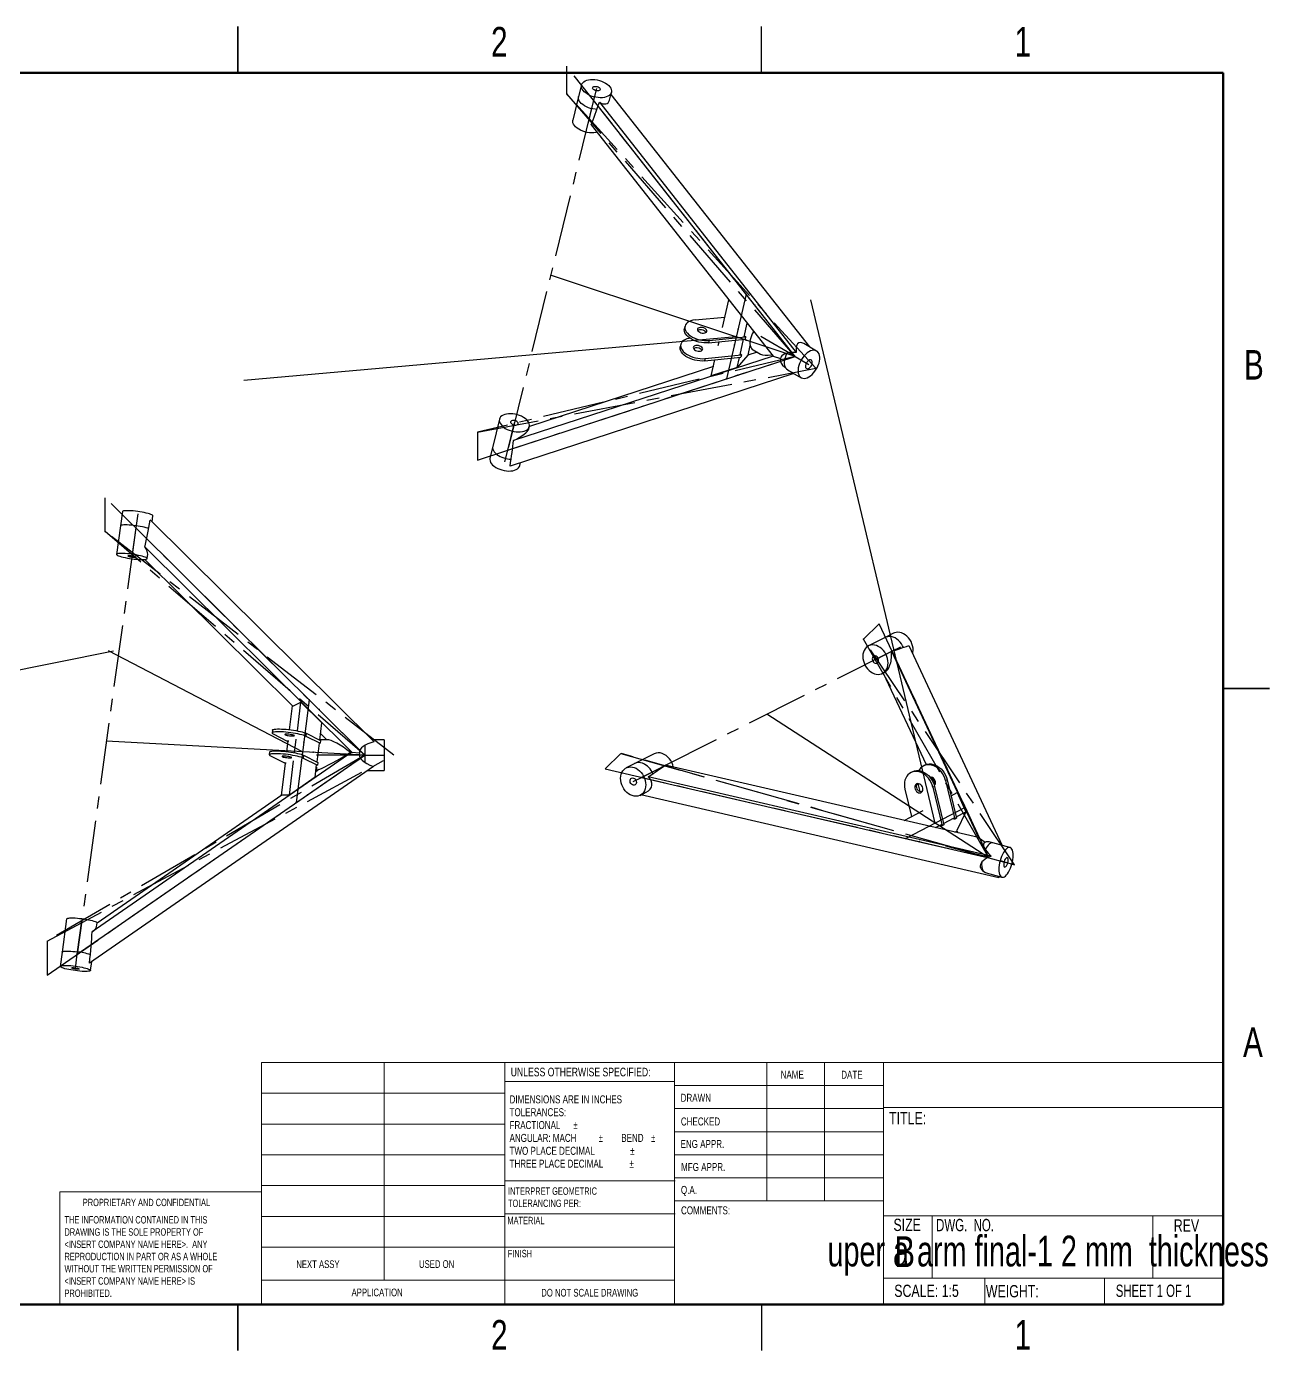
# Model space of a CAD drawing. Header units: millimetres. Extents: x 3 to 429, y 3 to 276.
# Drawn here: x 172.3 to 428.6, y 3.2 to 276.3 of the extents above; entities that cross this region are included whole.
import ezdxf

# ---------------------------------------------------------------- set-up
doc = ezdxf.new("R2010")
doc.units = ezdxf.units.MM
doc.header["$PDSIZE"] = -1
doc.linetypes.add('CENTERX2', pattern=[20.32, 12.7, -2.54, 2.54, -2.54])
doc.styles.add('SLDTEXTSTYLE0', font='TXT', dxfattribs={"width": 0.75})
doc.styles.add('SLDTEXTSTYLE1', font='TXT', dxfattribs={"width": 0.698529})
doc.styles.add('SLDTEXTSTYLE2', font='TXT', dxfattribs={"width": 0.6875})
doc.styles.add('SLDTEXTSTYLE3', font='TXT', dxfattribs={"width": 0.694444})

# ---------------------------------------------------------------- blocks, each defined once
blk = doc.blocks.new('SW_NOTE_0')
at = {"color": 0, "linetype": 'Continuous', "lineweight": 0, "char_height": 1.524, "attachment_point": 1, "style": 'SLDTEXTSTYLE0'}
for s, insert in [('INTERPRET GEOMETRIC', (0, 1.96)), ('TOLERANCING PER:', (0, -0.56))]:
    blk.add_mtext(s, dxfattribs=dict(at, insert=insert))
blk = doc.blocks.new('SW_NOTE_0_1')
at = {"color": 0, "linetype": 'Continuous', "lineweight": 0, "char_height": 1.651, "attachment_point": 1, "style": 'SLDTEXTSTYLE0'}
for s, insert in [('DIMENSIONS ARE IN INCHES', (0, 2.13)), ('TOLERANCES:', (0, -0.52)), ('FRACTIONAL', (0, -3.17)), ('%%p', (13.15, -3.17)), ('ANGULAR: MACH', (0, -5.82)), ('%%p', (18.37, -5.82)), ('BEND', (23.04, -5.82)), ('%%p', (29.16, -5.82)), ('TWO PLACE DECIMAL', (0, -8.48)), ('%%p', (24.88, -8.48)), ('THREE PLACE DECIMAL', (0, -11.13)), ('%%p', (24.73, -11.13))]:
    blk.add_mtext(s, dxfattribs=dict(at, insert=insert))
blk = doc.blocks.new('SW_NOTE_0_2')
at = {"color": 0, "linetype": 'Continuous', "lineweight": 0, "char_height": 1.524, "attachment_point": 1, "style": 'SLDTEXTSTYLE0'}
for s, insert in [('THE INFORMATION CONTAINED IN THIS', (0, 1.96)), ('DRAWING IS THE SOLE PROPERTY OF', (0, -0.56)), ('<INSERT COMPANY NAME HERE>.  ANY', (0, -3.08)), ('WITHOUT THE WRITTEN PERMISSION OF', (0, -8.13)), ('REPRODUCTION IN PART OR AS A WHOLE', (0, -5.61)), ('<INSERT COMPANY NAME HERE> IS', (0, -10.66)), ('PROHIBITED.', (0, -13.18))]:
    blk.add_mtext(s, dxfattribs=dict(at, insert=insert))

msp = doc.modelspace()

# ---------------------------------------------------------------- linework, layer by layer
at = {"color": 7, "linetype": 'Continuous', "lineweight": 25}
for p, q in [((215.9, 276.23), (215.9, 266.7)), ((215.9, 266.7), (215.9, 276.23)), ((323.85, 266.7), (323.85, 276.23)), ((286.75, 264.2), (286.16, 261.79)), ((292.52, 261.04), (292.92, 262.69)), ((292.8, 262.21), (333.75, 210.17)), ((286.16, 261.79), (284.98, 256.96)), ((290.44, 260.62), (331.03, 209.04)), ((288.73, 255.98), (326.25, 208.29)), ((315.81, 214.2), (317.12, 219.9)), ((310.18, 215.72), (316.3, 216.33)), ((308.08, 214.42), (307.97, 213.93)), ((320.3, 212.24), (320.94, 215.04)), ((322.2, 213.29), (322.23, 213.41)), ((307.23, 210.69), (307.11, 210.21)), ((312.97, 211.01), (320.48, 211.76)), ((313.09, 211.49), (312.97, 211.01)), ((313.09, 211.49), (320.59, 212.24)), ((314.95, 210.48), (315.12, 211.22)), ((319.44, 208.52), (320.18, 211.73)), ((320.47, 212.42), (320.59, 212.24)), ((320.59, 212.24), (320.48, 211.76)), ((321.09, 208.47), (321.55, 210.45)), ((335.23, 209.32), (332.58, 210.85)), ((326.25, 208.29), (272.75, 190.84)), ((312.12, 207.28), (319.62, 208.03)), ((312.23, 207.77), (312.12, 207.28)), ((312.23, 207.77), (319.73, 208.52)), ((321.02, 208.44), (318.85, 205.95)), ((318.85, 205.95), (319.32, 208)), ((319.61, 208.7), (319.73, 208.52)), ((319.73, 208.52), (319.62, 208.03)), ((322.95, 209.07), (321.02, 208.44)), ((322.15, 209.54), (323.64, 208.67)), ((326.25, 208.29), (327.79, 207.75)), ((313.95, 206.14), (276.01, 193.76)), ((313.51, 204.19), (314.27, 207.5)), ((318.85, 205.95), (313.51, 204.19)), ((330.26, 204.85), (332.05, 203.82)), ((330.55, 204.69), (272.04, 185.6)), ((269.84, 195.26), (268.46, 189.63)), ((275.88, 193.23), (276.01, 193.75)), ((268.46, 189.63), (267.87, 187.21)), ((274.04, 185.7), (274.18, 186.3)), ((192.1, 176.19), (191.69, 173.25)), ((198.22, 174.1), (198.39, 175.33)), ((191.69, 173.25), (190.89, 167.37)), ((197.84, 174.47), (243.97, 128.73)), ((196.73, 168.9), (239.38, 126.61)), ((197.18, 166.51), (197.31, 167.45)), ((196.72, 166.34), (227.23, 136.08)), ((349.39, 150.24), (345.93, 148.5)), ((351.12, 151.11), (349.39, 150.24)), ((354.24, 148.55), (373.52, 107.35)), ((350.66, 147.41), (368.65, 108.97)), ((348.79, 142.82), (349.35, 143.11)), ((348.96, 142.91), (357.8, 124.01)), ((428.62, 139.7), (419.1, 139.7)), ((419.1, 139.7), (428.62, 139.7)), ((227.23, 136.08), (228.91, 136.92)), ((228.17, 130.98), (228.91, 136.92)), ((228.91, 136.92), (233.22, 132.62)), ((226.57, 131.22), (227.18, 136.13)), ((223.01, 131.15), (222.94, 130.56)), ((232.78, 129.07), (233.22, 132.62)), ((223.17, 130.34), (226.09, 128.87)), ((226.01, 126.7), (226.28, 128.86)), ((226.4, 128.85), (226.09, 128.87)), ((227.6, 126.46), (227.95, 129.29)), ((230.01, 130.47), (229.94, 129.88)), ((229.94, 129.88), (232.86, 128.41)), ((230.01, 130.47), (232.93, 129)), ((232.22, 124.56), (232.71, 128.47)), ((232.86, 128.41), (232.7, 128.42)), ((234.29, 129.15), (232.79, 129.15)), ((232.93, 129), (232.86, 128.41)), ((232.95, 130.41), (234.22, 129.15)), ((246.08, 129.15), (243.55, 129.15)), ((246.08, 129.15), (246.08, 122.8)), ((239.38, 126.61), (185.86, 89.55)), ((222.45, 126.63), (222.38, 126.04)), ((222.61, 125.82), (225.53, 124.35)), ((229.45, 125.95), (229.38, 125.36)), ((229.45, 125.95), (232.37, 124.48)), ((239.09, 126.55), (239.38, 126.61)), ((239.38, 126.61), (240.96, 126.44)), ((242.08, 128), (242.08, 124.45)), ((301.75, 126.26), (297.72, 124.23)), ((243.86, 123.63), (185.32, 83.09)), ((224.88, 117.65), (225.71, 124.34)), ((225.84, 124.33), (225.53, 124.35)), ((226.52, 117.73), (227.39, 124.77)), ((229.38, 125.36), (232.29, 123.89)), ((231.83, 121.42), (232.14, 123.95)), ((232.59, 122.99), (231.97, 122.56)), ((232.08, 123.46), (232.08, 122.8)), ((232.29, 123.89), (232.14, 123.9)), ((232.37, 124.48), (232.29, 123.89)), ((297.72, 124.23), (295.99, 123.36)), ((368.65, 108.97), (304.01, 123.93)), ((357.58, 123.91), (357.24, 123.73)), ((231.83, 121.42), (226.52, 117.73)), ((232.08, 122.8), (232.33, 122.8)), ((242.67, 122.8), (246.08, 122.8)), ((371.21, 105.15), (300.52, 121.51)), ((354.98, 122.54), (354.64, 122.36)), ((358.62, 121.41), (358.66, 121.45)), ((359.02, 121.41), (359.7, 119.96)), ((362.16, 120.9), (361.82, 120.72)), ((361.82, 120.72), (363.72, 112.76)), ((362.16, 120.9), (364.06, 112.94)), ((224.94, 117.69), (186.88, 91.33)), ((226.52, 117.73), (224.94, 117.69)), ((298.84, 117.68), (300.09, 118.31)), ((372.84, 100.67), (299, 117.76)), ((353.44, 118.92), (354.78, 113.3)), ((356.1, 120.09), (356.49, 118.45)), ((359.55, 119.53), (359.21, 119.36)), ((359.21, 119.36), (361.11, 111.39)), ((359.55, 119.53), (361.45, 111.57)), ((362.95, 117.59), (364.19, 118.24)), ((364.19, 118.24), (366.01, 114.31)), ((353.29, 112.52), (357.18, 114.57)), ((361.38, 111.88), (363.61, 113.05)), ((363.72, 112.76), (363.48, 112.74)), ((364.06, 112.94), (363.72, 112.76)), ((363.98, 113.24), (366.01, 114.31)), ((366.01, 114.31), (364.15, 110.45)), ((359.75, 111.02), (361, 111.68)), ((361.11, 111.39), (360.87, 111.37)), ((361.45, 111.57), (361.11, 111.39)), ((363.72, 110.11), (364.19, 110.35)), ((364.15, 110.45), (364.38, 109.95)), ((368.65, 108.97), (369.96, 107.99)), ((371.58, 107.88), (371.26, 107.97)), ((375.11, 106.92), (371.58, 107.88)), ((370.95, 101.47), (373.45, 100.79)), ((372.98, 100.92), (372.84, 100.67)), ((180.59, 92.22), (179.65, 85.35)), ((186.77, 90.55), (186.88, 91.35)), ((179.65, 85.35), (179.24, 82.41)), ((185.54, 81.55), (185.79, 83.42)), ((215.9, 3.17), (215.9, 12.7)), ((215.9, 12.7), (215.9, 3.17)), ((323.85, 12.7), (323.85, 3.17))]:
    msp.add_line(p, q, dxfattribs=at)
at = {"color": 7, "linetype": 'Continuous'}
for p, q in [((283.71, 262.35), (283.71, 268.07)), ((289.84, 263.44), (289.25, 261.03)), ((289.25, 261.03), (288.06, 256.2)), ((330.81, 208.2), (289.25, 261.03)), ((330.81, 208.2), (280.39, 224.95)), ((320.69, 221.07), (316.67, 203.59)), ((359.71, 111.95), (334.04, 219.85)), ((318.66, 212.24), (217.11, 203.24)), ((330.81, 208.2), (323.74, 212.29)), ((271.54, 188.87), (330.81, 208.2)), ((330.81, 208.2), (333.64, 206.57)), ((271.54, 188.87), (272.93, 194.51)), ((265.32, 192.56), (265.32, 186.84)), ((270.95, 186.46), (271.54, 188.87)), ((188.54, 172.07), (188.54, 179.07)), ((195.24, 175.76), (194.84, 172.82)), ((194.84, 172.82), (194.03, 166.94)), ((242.08, 125.98), (194.84, 172.82)), ((344.9, 149.89), (348.16, 153.08)), ((86.61, 126.68), (190.23, 147.46)), ((229.25, 126.68), (189.25, 147.46)), ((352.55, 148.27), (350.82, 147.4)), ((350.82, 147.4), (347.36, 145.66)), ((370.74, 104.82), (350.82, 147.4)), ((230.58, 137.39), (227.94, 116.18)), ((370.74, 104.82), (324.98, 134.4)), ((242.08, 125.98), (188.82, 128.87)), ((182.79, 84.92), (242.08, 125.98)), ((242.08, 125.98), (232.08, 125.98)), ((242.08, 125.98), (246.08, 125.98)), ((294.89, 126.32), (291.62, 123.13)), ((299.14, 121.39), (303.18, 123.42)), ((297.42, 120.52), (299.14, 121.39)), ((299.14, 121.39), (370.74, 104.82)), ((365.89, 115.19), (353.66, 108.77)), ((370.74, 104.82), (361.9, 107.22)), ((370.74, 104.82), (374.28, 103.86)), ((182.79, 84.92), (183.73, 91.79)), ((176.57, 87.61), (176.57, 80.61)), ((182.39, 81.98), (182.79, 84.92))]:
    msp.add_line(p, q, dxfattribs=at)
at = {"color": 7, "linetype": 'CENTERX2'}
for p, q in [((330.81, 208.2), (283.71, 268.07)), ((335.05, 205.75), (283.71, 262.35)), ((330.81, 208.2), (283.71, 262.35)), ((289.25, 261.03), (271.54, 188.87)), ((330.81, 208.2), (265.32, 192.56)), ((265.32, 186.84), (330.81, 208.2)), ((265.32, 192.56), (335.05, 205.75)), ((242.08, 125.98), (188.54, 179.07)), ((194.84, 172.82), (182.79, 84.92)), ((248.08, 125.98), (188.54, 172.07)), ((242.08, 125.98), (188.54, 172.07)), ((370.74, 104.82), (348.16, 153.08)), ((376.05, 103.38), (344.9, 149.89)), ((370.74, 104.82), (344.9, 149.89)), ((350.82, 147.4), (299.14, 121.39)), ((176.57, 87.61), (248.08, 125.98)), ((242.08, 125.98), (176.57, 87.61)), ((176.57, 80.61), (242.08, 125.98)), ((294.89, 126.32), (376.05, 103.38)), ((370.74, 104.82), (294.89, 126.32)), ((291.62, 123.13), (370.74, 104.82))]:
    msp.add_line(p, q, dxfattribs=at)
at = {"color": 7, "linetype": 'Continuous', "lineweight": 50}
for p, q in [((12.7, 266.7), (419.1, 266.7)), ((419.1, 266.7), (419.1, 12.7)), ((419.1, 12.7), (12.7, 12.7))]:
    msp.add_line(p, q, dxfattribs=at)
at = {"color": 7, "linetype": 'Continuous', "lineweight": 18}
for p, q in [((220.75, 62.59), (419.1, 62.59)), ((220.75, 12.7), (220.75, 62.59)), ((246.1, 62.59), (246.1, 17.69)), ((270.97, 12.7), (270.97, 62.59)), ((305.95, 62.59), (305.95, 12.7)), ((324.96, 62.59), (324.96, 34.02)), ((336.86, 62.59), (336.86, 34.02)), ((349.03, 62.59), (349.03, 12.7)), ((305.95, 58.67), (270.97, 58.67)), ((305.95, 57.83), (349.03, 57.83)), ((220.75, 56.24), (270.97, 56.24)), ((305.95, 53.07), (349.03, 53.07)), ((349.03, 53.27), (419.1, 53.27)), ((220.75, 49.89), (270.97, 49.89)), ((305.95, 48.31), (349.03, 48.31)), ((220.75, 43.54), (270.97, 43.54)), ((349.03, 43.54), (305.95, 43.54)), ((349.03, 38.78), (305.95, 38.78)), ((179.17, 12.7), (179.17, 35.92)), ((220.75, 35.92), (179.17, 35.92)), ((220.75, 37.19), (270.97, 37.19)), ((270.97, 38.19), (306.06, 38.19)), ((349.03, 34.02), (306.06, 34.02)), ((220.75, 30.84), (270.97, 30.84)), ((270.97, 31.34), (306.06, 31.34)), ((349.03, 30.98), (419.1, 30.98)), ((359.08, 30.98), (359.08, 18.11)), ((404.57, 30.98), (404.57, 18.11)), ((220.75, 24.49), (270.97, 24.49)), ((270.97, 24.48), (305.95, 24.48)), ((220.75, 17.69), (305.95, 17.69)), ((349.03, 18.11), (419.1, 18.11)), ((369.94, 18.11), (369.94, 12.7)), ((394.62, 18.11), (394.62, 12.7))]:
    msp.add_line(p, q, dxfattribs=at)
at = {"color": 7, "linetype": 'Continuous', "lineweight": 25, "flags": 128}
for points in [[(292.06, 264.35), (292.36, 264.09), (292.6, 263.82), (292.79, 263.54), (292.9, 263.26), (292.95, 262.98), (292.93, 262.71), (292.84, 262.46), (292.68, 262.23), (292.46, 262.03), (292.18, 261.86), (291.85, 261.73), (291.47, 261.63), (291.06, 261.57), (290.62, 261.56), (290.16, 261.59), (289.69, 261.66), (289.23, 261.77), (288.78, 261.91), (288.36, 262.09), (287.97, 262.3), (287.62, 262.54), (287.32, 262.8), (287.07, 263.07), (286.89, 263.35), (286.77, 263.63), (286.73, 263.91), (286.75, 264.17), (286.84, 264.42), (287, 264.65), (287.22, 264.86), (287.5, 265.03), (287.83, 265.16), (288.21, 265.26), (288.62, 265.31), (289.06, 265.33), (289.52, 265.3), (289.98, 265.23), (290.44, 265.12), (290.89, 264.97), (291.32, 264.79), (291.71, 264.58), (292.06, 264.35)], [(290.4, 263.67), (290.53, 263.54), (290.61, 263.4), (290.62, 263.26), (290.55, 263.14), (290.43, 263.04), (290.25, 262.99), (290.03, 262.97), (289.8, 262.99), (289.57, 263.06), (289.37, 263.16), (289.2, 263.28), (289.1, 263.42), (289.05, 263.56), (289.08, 263.69), (289.18, 263.8), (289.33, 263.88), (289.53, 263.91), (289.76, 263.91), (289.99, 263.87), (290.21, 263.78), (290.4, 263.67)], [(289.92, 259.15), (289.57, 259.17), (289.1, 259.24), (288.64, 259.35), (288.19, 259.5), (287.77, 259.68), (287.37, 259.89), (287.02, 260.13), (286.72, 260.38), (286.48, 260.65), (286.3, 260.93), (286.18, 261.21), (286.13, 261.49), (286.16, 261.76), (286.16, 261.79)], [(289.92, 259.15), (289.57, 259.17), (289.1, 259.24), (288.64, 259.35), (288.19, 259.5), (287.77, 259.68), (287.37, 259.89), (287.02, 260.13), (286.72, 260.38), (286.48, 260.65), (286.3, 260.93), (286.18, 261.21), (286.13, 261.49), (286.16, 261.76), (286.16, 261.79)], [(289.94, 254.44), (289.69, 254.39), (289.28, 254.33), (288.84, 254.32), (288.38, 254.34), (287.92, 254.41), (287.45, 254.52), (287.01, 254.67), (286.58, 254.85), (286.19, 255.06), (285.84, 255.3), (285.54, 255.55), (285.3, 255.83), (285.11, 256.1), (285, 256.39), (284.95, 256.66), (284.97, 256.93), (284.98, 256.96)], [(312.97, 211.01), (312.49, 210.98), (311.99, 211), (311.48, 211.06), (310.98, 211.16), (310.48, 211.31), (310, 211.49), (309.56, 211.7), (309.15, 211.94), (308.79, 212.21), (308.49, 212.49), (308.25, 212.79), (308.08, 213.09), (307.97, 213.4), (307.94, 213.7), (307.97, 213.93)], [(310.18, 215.72), (309.73, 215.65), (309.32, 215.54), (308.95, 215.39), (308.64, 215.2), (308.39, 214.99), (308.21, 214.74), (308.1, 214.47), (308.05, 214.18), (308.09, 213.88), (308.19, 213.58), (308.36, 213.28), (308.6, 212.98), (308.9, 212.69), (309.26, 212.43), (309.67, 212.19), (310.11, 211.97), (310.59, 211.79), (311.09, 211.65), (311.6, 211.55), (312.11, 211.49), (312.61, 211.47), (313.09, 211.49)], [(310.93, 213.32), (311.14, 213.19), (311.39, 213.09), (311.66, 213.03), (311.92, 213.02), (312.16, 213.05), (312.37, 213.11), (312.52, 213.22), (312.6, 213.35), (312.61, 213.51), (312.55, 213.66), (312.42, 213.82), (312.23, 213.96), (312, 214.07), (311.74, 214.15), (311.47, 214.19), (311.22, 214.18), (310.99, 214.13), (310.81, 214.05), (310.7, 213.93), (310.65, 213.78), (310.68, 213.62), (310.77, 213.46), (310.93, 213.32)], [(312.22, 213.41), (312.38, 213.26), (312.45, 213.16)], [(322.25, 213.37), (322.21, 213.3), (321.98, 212.89), (321.8, 212.46), (321.65, 212.03), (321.55, 211.6), (321.5, 211.19), (321.5, 210.8), (321.55, 210.44), (321.65, 210.13), (321.8, 209.87), (321.98, 209.66), (322.15, 209.54)], [(309.12, 211.97), (308.87, 211.92), (308.46, 211.81), (308.09, 211.66), (307.78, 211.48), (307.54, 211.26), (307.35, 211.01), (307.24, 210.74), (307.2, 210.46), (307.23, 210.16), (307.33, 209.86), (307.51, 209.55), (307.75, 209.25), (308.05, 208.97), (308.41, 208.7), (308.81, 208.46), (309.26, 208.25), (309.73, 208.07), (310.23, 207.93), (310.74, 207.82), (311.25, 207.76), (311.75, 207.74), (312.23, 207.77)], [(310.08, 209.59), (310.29, 209.46), (310.54, 209.37), (310.8, 209.31), (311.07, 209.29), (311.31, 209.32), (311.51, 209.39), (311.66, 209.49), (311.74, 209.63), (311.75, 209.78), (311.69, 209.94), (311.56, 210.09), (311.37, 210.23), (311.14, 210.35), (310.88, 210.43), (310.62, 210.46), (310.36, 210.46), (310.14, 210.41), (309.96, 210.32), (309.84, 210.2), (309.79, 210.06), (309.82, 209.9), (309.92, 209.74), (310.08, 209.59)], [(312.12, 207.28), (311.64, 207.26), (311.14, 207.27), (310.63, 207.34), (310.12, 207.44), (309.62, 207.58), (309.15, 207.76), (308.7, 207.98), (308.29, 208.22), (307.94, 208.48), (307.63, 208.77), (307.39, 209.07), (307.22, 209.37), (307.12, 209.67), (307.09, 209.97), (307.11, 210.21)], [(311.36, 209.68), (311.52, 209.53), (311.59, 209.44)], [(329.08, 208.86), (329.06, 208.81), (328.87, 208.38), (328.72, 207.94), (328.62, 207.52), (328.57, 207.1), (328.57, 206.72), (328.62, 206.36), (328.72, 206.05), (328.84, 205.82)], [(329.08, 208.86), (329.06, 208.81), (328.87, 208.38), (328.72, 207.94), (328.62, 207.52), (328.57, 207.1), (328.57, 206.72), (328.62, 206.36), (328.72, 206.05), (328.84, 205.82)], [(333.64, 209.16), (333.3, 208.94), (332.98, 208.67), (332.66, 208.34), (332.37, 207.98), (332.11, 207.59), (331.88, 207.17), (331.69, 206.74), (331.55, 206.31), (331.45, 205.88), (331.4, 205.47), (331.4, 205.08), (331.45, 204.73), (331.55, 204.42), (331.69, 204.15), (331.88, 203.94), (332.11, 203.79), (332.37, 203.7), (332.66, 203.67), (332.98, 203.71), (333.3, 203.81), (333.64, 203.98), (333.97, 204.2), (334.3, 204.47), (334.61, 204.8), (334.9, 205.16), (335.17, 205.55), (335.39, 205.97), (335.58, 206.4), (335.73, 206.83), (335.83, 207.26), (335.88, 207.67), (335.88, 208.06), (335.83, 208.41), (335.73, 208.72), (335.58, 208.99), (335.39, 209.2), (335.17, 209.35), (334.9, 209.44), (334.61, 209.47), (334.3, 209.43), (333.97, 209.33), (333.64, 209.16)], [(333.64, 207.39), (333.45, 207.25), (333.27, 207.06), (333.12, 206.83), (333.01, 206.58), (332.95, 206.34), (332.93, 206.11), (332.97, 205.91), (333.06, 205.77), (333.19, 205.68), (333.36, 205.66), (333.54, 205.71), (333.74, 205.82), (333.92, 205.98), (334.09, 206.19), (334.22, 206.43), (334.31, 206.68), (334.34, 206.92), (334.33, 207.14), (334.27, 207.31), (334.16, 207.43), (334.01, 207.48), (333.83, 207.47), (333.64, 207.39)], [(270.7, 193.6), (271.05, 193.37), (271.45, 193.15), (271.87, 192.97), (272.32, 192.83), (272.78, 192.72), (273.25, 192.65), (273.7, 192.62), (274.14, 192.64), (274.56, 192.69), (274.93, 192.79), (275.27, 192.92), (275.55, 193.09), (275.77, 193.3), (275.92, 193.52), (276.02, 193.77), (276.04, 194.04), (275.99, 194.32), (275.87, 194.6), (275.69, 194.88), (275.45, 195.15), (275.15, 195.41), (274.8, 195.64), (274.41, 195.86), (273.98, 196.04), (273.53, 196.18), (273.07, 196.29), (272.61, 196.36), (272.15, 196.39), (271.71, 196.38), (271.29, 196.32), (270.92, 196.22), (270.59, 196.09), (270.31, 195.92), (270.08, 195.72), (269.93, 195.49), (269.84, 195.24), (269.81, 194.97), (269.86, 194.69), (269.98, 194.41), (270.16, 194.13), (270.4, 193.86), (270.7, 193.6)], [(272.37, 194.28), (272.55, 194.16), (272.77, 194.08), (273.01, 194.04), (273.23, 194.03), (273.43, 194.07), (273.59, 194.15), (273.68, 194.26), (273.71, 194.39), (273.67, 194.53), (273.56, 194.67), (273.4, 194.79), (273.19, 194.89), (272.96, 194.96), (272.73, 194.98), (272.51, 194.96), (272.34, 194.9), (272.21, 194.81), (272.15, 194.69), (272.15, 194.55), (272.23, 194.41), (272.37, 194.28)], [(268.46, 189.63), (268.45, 189.6), (268.43, 189.34), (268.48, 189.06), (268.6, 188.78), (268.78, 188.5), (269.02, 188.23), (269.32, 187.97)], [(268.46, 189.63), (268.45, 189.6), (268.43, 189.34), (268.48, 189.06), (268.6, 188.78), (268.78, 188.5), (269.02, 188.23), (269.32, 187.97)], [(267.87, 187.21), (267.86, 187.19), (267.84, 186.92), (267.89, 186.64), (268, 186.36), (268.19, 186.08), (268.43, 185.81), (268.73, 185.55)], [(268.73, 185.55), (269.08, 185.32), (269.47, 185.11), (269.9, 184.93), (270.34, 184.78), (270.81, 184.67), (271.27, 184.6), (271.73, 184.57), (272.17, 184.59), (272.58, 184.64), (272.96, 184.74), (273.29, 184.88), (273.57, 185.05), (273.79, 185.25), (273.95, 185.48), (274.04, 185.7)], [(198.39, 175.33), (198.38, 175.38), (198.31, 175.46), (198.17, 175.54), (197.97, 175.63), (197.7, 175.72), (197.38, 175.82), (197.02, 175.91), (196.61, 176), (196.17, 176.08), (195.71, 176.16), (195.24, 176.23), (194.77, 176.28), (194.32, 176.33), (193.88, 176.36), (193.47, 176.38), (193.1, 176.39), (192.78, 176.38), (192.52, 176.36), (192.31, 176.33), (192.18, 176.28), (192.11, 176.22), (192.1, 176.19)], [(197.51, 172.71), (197.3, 172.78), (196.98, 172.88), (196.61, 172.97), (196.2, 173.06), (195.77, 173.14), (195.31, 173.22), (194.84, 173.29), (194.37, 173.34), (193.91, 173.39), (193.47, 173.42), (193.07, 173.44), (192.7, 173.45), (192.38, 173.44), (192.12, 173.42), (191.91, 173.38), (191.77, 173.34), (191.7, 173.28), (191.69, 173.25)], [(197.51, 172.71), (197.3, 172.78), (196.98, 172.88), (196.61, 172.97), (196.2, 173.06), (195.77, 173.14), (195.31, 173.22), (194.84, 173.29), (194.37, 173.34), (193.91, 173.39), (193.47, 173.42), (193.07, 173.44), (192.7, 173.45), (192.38, 173.44), (192.12, 173.42), (191.91, 173.38), (191.77, 173.34), (191.7, 173.28), (191.69, 173.25)], [(194.03, 166.48), (194.5, 166.42), (194.96, 166.37), (195.4, 166.34), (195.81, 166.32), (196.17, 166.31), (196.49, 166.32), (196.76, 166.34), (196.96, 166.38), (197.1, 166.43), (197.17, 166.49), (197.17, 166.55), (197.1, 166.63), (196.96, 166.72), (196.76, 166.81), (196.49, 166.9), (196.17, 166.99), (195.81, 167.09), (195.4, 167.18), (194.96, 167.26), (194.5, 167.34), (194.03, 167.4), (193.56, 167.46), (193.11, 167.51), (192.67, 167.54), (192.26, 167.56), (191.89, 167.57), (191.57, 167.56), (191.31, 167.54), (191.1, 167.5), (190.97, 167.46), (190.9, 167.4), (190.9, 167.33), (190.97, 167.25), (191.1, 167.16), (191.31, 167.07), (191.57, 166.98), (191.89, 166.89), (192.26, 166.79), (192.67, 166.71), (193.11, 166.62), (193.56, 166.54), (194.03, 166.48)], [(194.03, 166.82), (194.27, 166.8), (194.48, 166.78), (194.65, 166.78), (194.77, 166.8), (194.82, 166.83), (194.81, 166.86), (194.72, 166.91), (194.57, 166.95), (194.38, 167), (194.15, 167.04), (193.92, 167.07), (193.69, 167.09), (193.49, 167.1), (193.35, 167.09), (193.26, 167.07), (193.24, 167.04), (193.3, 167), (193.41, 166.95), (193.59, 166.9), (193.8, 166.86), (194.03, 166.82)], [(353.13, 148.18), (352.98, 148.51), (352.74, 148.92), (352.46, 149.3), (352.14, 149.63), (351.79, 149.91), (351.42, 150.14), (351.04, 150.3), (350.65, 150.41), (350.27, 150.44), (349.89, 150.4), (349.54, 150.3), (349.39, 150.24)], [(353.13, 148.18), (352.98, 148.51), (352.74, 148.92), (352.46, 149.3), (352.14, 149.63), (351.79, 149.91), (351.42, 150.14), (351.04, 150.3), (350.65, 150.41), (350.27, 150.44), (349.89, 150.4), (349.54, 150.3), (349.39, 150.24)], [(355.05, 146.84), (355.11, 147.16), (355.14, 147.6), (355.12, 148.04), (355.04, 148.5), (354.9, 148.95), (354.71, 149.38), (354.47, 149.79), (354.18, 150.17), (353.87, 150.5), (353.52, 150.78), (353.15, 151.01), (352.77, 151.17), (352.38, 151.28), (351.99, 151.31), (351.62, 151.28), (351.27, 151.17), (351.12, 151.11)], [(347.15, 142.76), (347.53, 142.66), (347.92, 142.62), (348.29, 142.66), (348.64, 142.76), (348.96, 142.92), (349.25, 143.15), (349.49, 143.43), (349.69, 143.77), (349.83, 144.14), (349.92, 144.55), (349.96, 144.98), (349.93, 145.43), (349.85, 145.89), (349.71, 146.34), (349.52, 146.77), (349.28, 147.18), (349, 147.55), (348.68, 147.89), (348.33, 148.17), (347.96, 148.4), (347.58, 148.56), (347.19, 148.66), (346.81, 148.7), (346.44, 148.66), (346.08, 148.56), (345.76, 148.4), (345.48, 148.17), (345.23, 147.89), (345.03, 147.55), (344.89, 147.18), (344.8, 146.77), (344.77, 146.34), (344.79, 145.89), (344.88, 145.43), (345.01, 144.98), (345.21, 144.55), (345.44, 144.14), (345.73, 143.77), (346.05, 143.43), (346.39, 143.15), (346.76, 142.92), (347.15, 142.76)], [(347.31, 144.93), (347.5, 144.89), (347.68, 144.93), (347.84, 145.03), (347.95, 145.18), (348.01, 145.38), (348.01, 145.6), (347.95, 145.83), (347.85, 146.04), (347.69, 146.22), (347.51, 146.35), (347.32, 146.42), (347.13, 146.42), (346.96, 146.35), (346.83, 146.22), (346.74, 146.04), (346.71, 145.83), (346.74, 145.6), (346.82, 145.38), (346.95, 145.18), (347.12, 145.03), (347.31, 144.93)], [(223.01, 131.15), (223.02, 131.17), (223.09, 131.24), (223.24, 131.29), (223.45, 131.33), (223.73, 131.36), (224.07, 131.38), (224.46, 131.38), (224.89, 131.36), (225.36, 131.34), (225.85, 131.3), (226.36, 131.25), (226.88, 131.18), (227.39, 131.11), (227.88, 131.03), (228.35, 130.94), (228.79, 130.85), (229.18, 130.75), (229.52, 130.66), (229.8, 130.56), (230.01, 130.47)], [(229.94, 129.88), (229.72, 129.97), (229.44, 130.07), (229.1, 130.16), (228.71, 130.26), (228.28, 130.35), (227.81, 130.44), (227.31, 130.52), (226.8, 130.59), (226.29, 130.66), (225.78, 130.71), (225.28, 130.75), (224.82, 130.77), (224.38, 130.79), (223.99, 130.79), (223.66, 130.77), (223.38, 130.74), (223.17, 130.7), (223.02, 130.65), (222.95, 130.58), (222.95, 130.51), (223.02, 130.43), (223.17, 130.34)], [(226.55, 129.97), (226.82, 129.94), (227.07, 129.92), (227.28, 129.92), (227.44, 129.94), (227.53, 129.96), (227.55, 130), (227.49, 130.04), (227.37, 130.09), (227.18, 130.14), (226.95, 130.19), (226.69, 130.23), (226.42, 130.27), (226.16, 130.29), (225.93, 130.3), (225.74, 130.29), (225.62, 130.27), (225.56, 130.24), (225.58, 130.2), (225.67, 130.15), (225.83, 130.1), (226.04, 130.05), (226.29, 130.01), (226.55, 129.97)], [(229.38, 125.36), (229.16, 125.45), (228.88, 125.55), (228.54, 125.65), (228.15, 125.74), (227.72, 125.83), (227.25, 125.92), (226.75, 126), (226.24, 126.08), (225.73, 126.14), (225.22, 126.19), (224.72, 126.23), (224.25, 126.26), (223.82, 126.27), (223.43, 126.27), (223.09, 126.25), (222.82, 126.22), (222.6, 126.18), (222.46, 126.13), (222.39, 126.07), (222.39, 125.99), (222.46, 125.91), (222.61, 125.82)], [(222.45, 126.63), (222.46, 126.65), (222.53, 126.72), (222.68, 126.77), (222.89, 126.81), (223.17, 126.84), (223.5, 126.86), (223.89, 126.86), (224.33, 126.84), (224.79, 126.82), (225.29, 126.78), (225.8, 126.73), (226.32, 126.66), (226.83, 126.59), (227.32, 126.51), (227.79, 126.42), (228.22, 126.33), (228.62, 126.23), (228.95, 126.14), (229.23, 126.04), (229.45, 125.95)], [(225.99, 125.45), (226.26, 125.42), (226.51, 125.41), (226.72, 125.4), (226.87, 125.42), (226.96, 125.44), (226.98, 125.48), (226.93, 125.52), (226.8, 125.57), (226.62, 125.62), (226.39, 125.67), (226.13, 125.71), (225.86, 125.75), (225.6, 125.77), (225.37, 125.78), (225.18, 125.77), (225.06, 125.75), (225, 125.72), (225.02, 125.68), (225.11, 125.63), (225.27, 125.58), (225.48, 125.53), (225.72, 125.49), (225.99, 125.45)], [(297.63, 123.42), (298.01, 123.26), (298.38, 123.03), (298.73, 122.75), (299.05, 122.41), (299.33, 122.04), (299.57, 121.63), (299.76, 121.2), (299.9, 120.75), (299.98, 120.29), (300.01, 119.84), (299.98, 119.41), (299.89, 119), (299.74, 118.63), (299.55, 118.29), (299.3, 118.01), (299.02, 117.78), (298.69, 117.62), (298.34, 117.52), (297.97, 117.48), (297.59, 117.52), (297.2, 117.62), (296.82, 117.78), (296.45, 118.01), (296.1, 118.29), (295.78, 118.62), (295.5, 119), (295.26, 119.41), (295.07, 119.84), (294.93, 120.29), (294.85, 120.75), (294.82, 121.2), (294.85, 121.63), (294.94, 122.04), (295.09, 122.41), (295.28, 122.75), (295.53, 123.03), (295.82, 123.26), (296.14, 123.42), (296.49, 123.52), (296.86, 123.56), (297.24, 123.52), (297.63, 123.42)], [(361.82, 120.72), (361.67, 121.22), (361.47, 121.69), (361.22, 122.15), (360.92, 122.57), (360.57, 122.94), (360.2, 123.27), (359.8, 123.54), (359.38, 123.75), (358.96, 123.9), (358.53, 123.97), (358.11, 123.98), (357.71, 123.91), (357.33, 123.77), (356.99, 123.57), (356.68, 123.31), (356.42, 122.98), (356.3, 122.78)], [(357.58, 123.91), (357.67, 123.95), (358.05, 124.09), (358.45, 124.15), (358.87, 124.15), (359.3, 124.07), (359.72, 123.93), (360.14, 123.72), (360.54, 123.45), (360.91, 123.12), (361.26, 122.74), (361.56, 122.32), (361.81, 121.87), (362.01, 121.39), (362.16, 120.9)], [(297.47, 121.25), (297.66, 121.15), (297.83, 121), (297.96, 120.8), (298.04, 120.58), (298.07, 120.35), (298.04, 120.14), (297.95, 119.96), (297.82, 119.83), (297.65, 119.76), (297.46, 119.76), (297.26, 119.83), (297.08, 119.96), (296.93, 120.14), (296.82, 120.35), (296.77, 120.58), (296.77, 120.8), (296.83, 121), (296.94, 121.15), (297.09, 121.25), (297.28, 121.29), (297.47, 121.25)], [(359.21, 119.36), (359.07, 119.85), (358.86, 120.33), (358.61, 120.78), (358.31, 121.2), (357.97, 121.58), (357.59, 121.9), (357.19, 122.17), (356.78, 122.38), (356.35, 122.53), (355.92, 122.6), (355.5, 122.61), (355.1, 122.54), (354.72, 122.41), (354.38, 122.2), (354.07, 121.94), (353.82, 121.62), (353.61, 121.24), (353.46, 120.83), (353.36, 120.38), (353.33, 119.9), (353.36, 119.41), (353.44, 118.92)], [(354.98, 122.54), (355.06, 122.58), (355.44, 122.72), (355.84, 122.79), (356.26, 122.78), (356.69, 122.71), (357.12, 122.56), (357.53, 122.35), (357.93, 122.08), (358.31, 121.75), (358.65, 121.38), (358.95, 120.96), (359.2, 120.5), (359.41, 120.03), (359.55, 119.53)], [(359.51, 119.7), (359.63, 119.84), (359.73, 120.05), (359.76, 120.29), (359.73, 120.55), (359.64, 120.8), (359.51, 121.04), (359.32, 121.23), (359.11, 121.37), (358.89, 121.45), (358.67, 121.45), (358.6, 121.44)], [(356.26, 118.22), (356.49, 118.18), (356.7, 118.21), (356.88, 118.31), (357.03, 118.47), (357.12, 118.68), (357.15, 118.92), (357.12, 119.18), (357.04, 119.44), (356.9, 119.67), (356.72, 119.86), (356.51, 120), (356.28, 120.08), (356.06, 120.09), (355.86, 120.02), (355.7, 119.89), (355.58, 119.71), (355.51, 119.48), (355.51, 119.22), (355.57, 118.96), (355.68, 118.72), (355.85, 118.5), (356.04, 118.33), (356.26, 118.22)], [(356.95, 118.37), (356.94, 118.37), (356.72, 118.37), (356.49, 118.45), (356.28, 118.59), (356.1, 118.78), (355.96, 119.02), (355.87, 119.27), (355.84, 119.53), (355.88, 119.77), (355.97, 119.98), (356.05, 120.08)], [(359.56, 119.74), (359.54, 119.73), (359.5, 119.73)], [(371.58, 107.88), (371.48, 107.9), (371.28, 107.88), (371.07, 107.79), (370.85, 107.64), (370.63, 107.42), (370.41, 107.15), (370.2, 106.82), (370.03, 106.51)], [(371.58, 107.88), (371.48, 107.9), (371.28, 107.88), (371.07, 107.79), (370.85, 107.64), (370.63, 107.42), (370.41, 107.15), (370.2, 106.82), (370.03, 106.51)], [(375.76, 105.3), (375.75, 105.69), (375.7, 106.04), (375.62, 106.34), (375.5, 106.58), (375.37, 106.77), (375.2, 106.89), (375.02, 106.94), (374.82, 106.92), (374.61, 106.83), (374.39, 106.68), (374.17, 106.46), (373.95, 106.19), (373.74, 105.86), (373.54, 105.49), (373.36, 105.08), (373.19, 104.65), (373.06, 104.19), (372.95, 103.73), (372.86, 103.28), (372.82, 102.83), (372.8, 102.41), (372.82, 102.02), (372.86, 101.67), (372.95, 101.37), (373.06, 101.13), (373.19, 100.95), (373.36, 100.83), (373.54, 100.78), (373.74, 100.79), (373.95, 100.88), (374.17, 101.03), (374.39, 101.25), (374.61, 101.52), (374.82, 101.85), (375.02, 102.22), (375.2, 102.63), (375.37, 103.07), (375.5, 103.52), (375.62, 103.98), (375.7, 104.44), (375.75, 104.88), (375.76, 105.3)], [(374.75, 104.31), (374.73, 104.53), (374.68, 104.69), (374.6, 104.79), (374.49, 104.83), (374.38, 104.79), (374.25, 104.68), (374.12, 104.51), (374.01, 104.29), (373.92, 104.04), (373.85, 103.78), (373.82, 103.52), (373.82, 103.29), (373.85, 103.1), (373.92, 102.96), (374.01, 102.89), (374.12, 102.9), (374.25, 102.97), (374.38, 103.11), (374.49, 103.3), (374.6, 103.54), (374.68, 103.8), (374.73, 104.06), (374.75, 104.31)], [(180.59, 92.22), (180.6, 92.24), (180.67, 92.3), (180.81, 92.35), (181.01, 92.38), (181.27, 92.4), (181.59, 92.41), (181.96, 92.41), (182.37, 92.39), (182.81, 92.35), (183.26, 92.31), (183.73, 92.25)], [(183.73, 92.25), (184.2, 92.18), (184.66, 92.1), (185.1, 92.02), (185.51, 91.93), (185.87, 91.84), (186.19, 91.75), (186.46, 91.65), (186.66, 91.56), (186.8, 91.48), (186.87, 91.4), (186.88, 91.35)], [(179.65, 85.35), (179.66, 85.38), (179.73, 85.44), (179.86, 85.49), (180.07, 85.52), (180.33, 85.54), (180.65, 85.55), (181.02, 85.54), (181.43, 85.52), (181.87, 85.49), (182.32, 85.45), (182.79, 85.39)], [(179.65, 85.35), (179.66, 85.38), (179.73, 85.44), (179.86, 85.49), (180.07, 85.52), (180.33, 85.54), (180.65, 85.55), (181.02, 85.54), (181.43, 85.52), (181.87, 85.49), (182.32, 85.45), (182.79, 85.39)], [(182.39, 82.45), (182.86, 82.38), (183.32, 82.3), (183.76, 82.22), (184.16, 82.13), (184.53, 82.04), (184.85, 81.94), (185.12, 81.85), (185.32, 81.76), (185.46, 81.67), (185.53, 81.6), (185.53, 81.53), (185.46, 81.47), (185.32, 81.42), (185.12, 81.39), (184.85, 81.36), (184.53, 81.36), (184.16, 81.36), (183.76, 81.38), (183.32, 81.41), (182.86, 81.46), (182.39, 81.52), (181.92, 81.59), (181.46, 81.66), (181.03, 81.75), (180.62, 81.84), (180.25, 81.93), (179.93, 82.02), (179.67, 82.12), (179.46, 82.21), (179.32, 82.29), (179.25, 82.37), (179.25, 82.44), (179.32, 82.5), (179.46, 82.55), (179.67, 82.58), (179.93, 82.6), (180.25, 82.61), (180.62, 82.6), (181.03, 82.58), (181.46, 82.55), (181.92, 82.5), (182.39, 82.45)], [(182.39, 82.1), (182.62, 82.06), (182.84, 82.02), (183.01, 81.97), (183.13, 81.93), (183.18, 81.89), (183.16, 81.85), (183.08, 81.83), (182.93, 81.82), (182.73, 81.83), (182.51, 81.85), (182.27, 81.88), (182.05, 81.92), (181.85, 81.97), (181.7, 82.02), (181.62, 82.06), (181.6, 82.1), (181.65, 82.12), (181.77, 82.14), (181.94, 82.14), (182.16, 82.13), (182.39, 82.1)]]:
    msp.add_lwpolyline(points, dxfattribs=at)
at = {"color": 7, "linetype": 'Continuous', "lineweight": 25}
for centre, radius, start, end in [((311.34, 212.25), 1.46, 52.6958, 115.6183), ((310.48, 208.52), 1.46, 52.6958, 115.6183), ((272.39, 192.28), 5.29, 234.5342, 268.4144), ((302.65, 124.36), 2.1, 69.2559, 115.4576), ((301.95, 122.8), 3.81, 11.1773, 67.7661), ((298.62, 122.33), 2.1, 69.2559, 115.4576), ((297.98, 120.84), 3.72, 20.4777, 68.1735), ((372.7, 103.4), 3.45, 172.2454, 201.3498), ((181.37, 72.34), 13.13, 71.7626, 83.7705)]:
    msp.add_arc(centre, radius, start, end, dxfattribs=at)
for centre, major_axis, ratio, start_param, end_param in [((297.97, 296.6), (12.14, 45.84), 0.064413, 3.641012, 3.827076), ((289.85, 263.5), (-2.31, 3.04), 0.4656, 2.339445, 3.501513), ((333.74, 206.51), (-2.21, 4.5), 0.36457, 5.78487, 7.090666), ((327.32, 210.22), (3.96, 1.23), 0.324375, 3.433085, 4.288315), ((335.79, 205.33), (8.02, -2.36), 0.306836, 3.115455, 4.045356), ((335.7, 205.38), (7.87, -2.58), 0.330881, 2.310738, 3.216633), ((272.23, 191.66), (3.64, 1.77), 0.239066, 4.739408, 6.087539), ((261.7, 148.75), (11, 48.65), 0.061024, 5.585627, 5.771691), ((200.78, 216.15), (6.26, 53.8), 0.054955, 3.646363, 3.832427), ((194.43, 169.81), (2.78, -2.59), 0.300069, 0.208172, 0.918082), ((376.29, 160.22), (30.72, 13.53), 0.079549, 3.691264, 3.877328), ((349.05, 146.51), (0.11, 3.5), 0.470699, 3.391951, 4.986695), ((237.94, 125.98), (4.03, -3.04), 0.2289, 1.457784, 2.846767), ((249, 125.98), (8.04, -0.58), 0.388337, 2.274767, 3.180663), ((237.15, 125.98), (5.29, 3.14), 0.085518, 3.624689, 5.037061), ((249.13, 125.98), (8.22, -0.15), 0.38591, 3.043012, 4.022172), ((270.41, 106.93), (37.09, 20.36), 0.065965, 5.622883, 5.808947), ((297.14, 120.38), (4.14, -0.65), 0.593915, 5.592101, 7.000781), ((376.98, 103.12), (7.29, -4.66), 0.223024, 2.975356, 3.954517), ((376.86, 103.16), (6.97, -4.75), 0.196861, 2.624207, 3.076541), ((375.11, 103.63), (6.14, 0.66), 0.390352, 2.216362, 3.92646), ((183.26, 88.33), (3.5, 2.29), 0.130116, 5.460687, 6.170597), ((176.09, 36.04), (9.53, 61.3), 0.047934, 5.59476, 5.780824)]:
    msp.add_ellipse(centre, major_axis=major_axis, ratio=ratio, start_param=start_param, end_param=end_param, dxfattribs=at)
at = {"color": 7, "linetype": 'Continuous'}
for p in [(283.71, 262.35), (289.25, 261.03), (289.25, 261.03), (320.69, 221.07), (322.5, 218.77), (319.03, 213.86), (318.29, 210.62), (318.66, 212.24), (320.73, 211.55), (316.67, 203.59), (318.96, 204.34), (271.54, 188.87), (271.54, 188.87), (188.54, 172.07), (194.84, 172.82), (194.84, 172.82), (344.9, 149.89), (350.82, 147.4), (350.82, 147.4), (230.58, 137.39), (232.64, 135.35), (229.49, 128.64), (229.25, 126.68), (231.43, 126.56), (229, 124.71), (299.14, 121.39), (299.14, 121.39), (230.23, 117.77), (227.94, 116.18), (365.89, 115.19), (360.85, 112.54), (366.76, 113.33), (358.58, 111.35), (359.71, 111.95), (361.59, 110.73), (353.66, 108.77), (356.42, 108.13), (182.79, 84.92), (182.79, 84.92)]:
    msp.add_point(p, dxfattribs=at)

# ---------------------------------------------------------------- block references
at = {"color": 7, "linetype": 'Continuous', "lineweight": 0}
for name, p in [('SW_NOTE_0_1', (271.92, 53.67)), ('SW_NOTE_0', (271.61, 34.86)), ('SW_NOTE_0_2', (180.15, 28.94))]:
    msp.add_blockref(name, p, dxfattribs=at)

# ---------------------------------------------------------------- texts
for s, insert, char_height, attachment_point, style in [('2', (269.81, 276.16), 6.1, 2, 'SLDTEXTSTYLE0'), ('1', (377.76, 276.16), 6.1, 2, 'SLDTEXTSTYLE0'), ('B', (425.4, 209.53), 6.1, 2, 'SLDTEXTSTYLE0'), ('A', (425.21, 69.83), 6.1, 2, 'SLDTEXTSTYLE0'), ('UNLESS OTHERWISE SPECIFIED:', (272.16, 61.5), 1.778, 1, 'SLDTEXTSTYLE0'), ('NAME', (327.82, 60.92), 1.651, 1, 'SLDTEXTSTYLE0'), ('DATE', (340.31, 60.88), 1.651, 1, 'SLDTEXTSTYLE0'), ('DRAWN', (307.2, 56.12), 1.651, 1, 'SLDTEXTSTYLE0'), ('TITLE:', (350.19, 52.39), 2.54, 1, 'SLDTEXTSTYLE0'), ('CHECKED', (307.25, 51.24), 1.651, 1, 'SLDTEXTSTYLE0'), ('ENG APPR.', (307.18, 46.6), 1.651, 1, 'SLDTEXTSTYLE0'), ('MFG APPR.', (307.3, 41.85), 1.651, 1, 'SLDTEXTSTYLE0'), ('Q.A.', (307.26, 37.12), 1.651, 1, 'SLDTEXTSTYLE0'), ('PROPRIETARY AND CONFIDENTIAL', (183.93, 34.48), 1.524, 1, 'SLDTEXTSTYLE0'), ('COMMENTS:', (307.28, 32.91), 1.651, 1, 'SLDTEXTSTYLE0'), ('MATERIAL', (271.48, 30.75), 1.524, 1, 'SLDTEXTSTYLE0'), ('SIZE', (351.08, 30.36), 2.54, 1, 'SLDTEXTSTYLE0'), ('DWG.  NO.', (359.88, 30.32), 2.54, 1, 'SLDTEXTSTYLE3'), ('REV', (408.88, 30.22), 2.54, 1, 'SLDTEXTSTYLE0'), ('uper a arm final-1 2 mm  thickness', (382.97, 26.87), 6.35, 2, 'SLDTEXTSTYLE1'), ('B', (351.28, 26.72), 6.35, 1, 'SLDTEXTSTYLE0'), ('FINISH', (271.55, 23.94), 1.524, 1, 'SLDTEXTSTYLE0'), ('NEXT ASSY', (227.94, 21.77), 1.587, 1, 'SLDTEXTSTYLE0'), ('USED ON', (253.25, 21.8), 1.587, 1, 'SLDTEXTSTYLE0'), ('SCALE: 1:5', (351.25, 16.76), 2.54, 1, 'SLDTEXTSTYLE0'), ('WEIGHT:', (370.14, 16.68), 2.54, 1, 'SLDTEXTSTYLE0'), ('SHEET 1 OF 1', (396.93, 16.77), 2.54, 1, 'SLDTEXTSTYLE2'), ('APPLICATION', (239.35, 15.95), 1.5875, 1, 'SLDTEXTSTYLE0'), ('DO NOT SCALE DRAWING', (288.45, 15.89), 1.5875, 2, 'SLDTEXTSTYLE0'), ('2', (269.81, 9.46), 6.1, 2, 'SLDTEXTSTYLE0'), ('1', (377.76, 9.46), 6.1, 2, 'SLDTEXTSTYLE0')]:
    msp.add_mtext(s, dxfattribs=dict(at, insert=insert, char_height=char_height, attachment_point=attachment_point, style=style))

doc.saveas('drawing.dxf')
